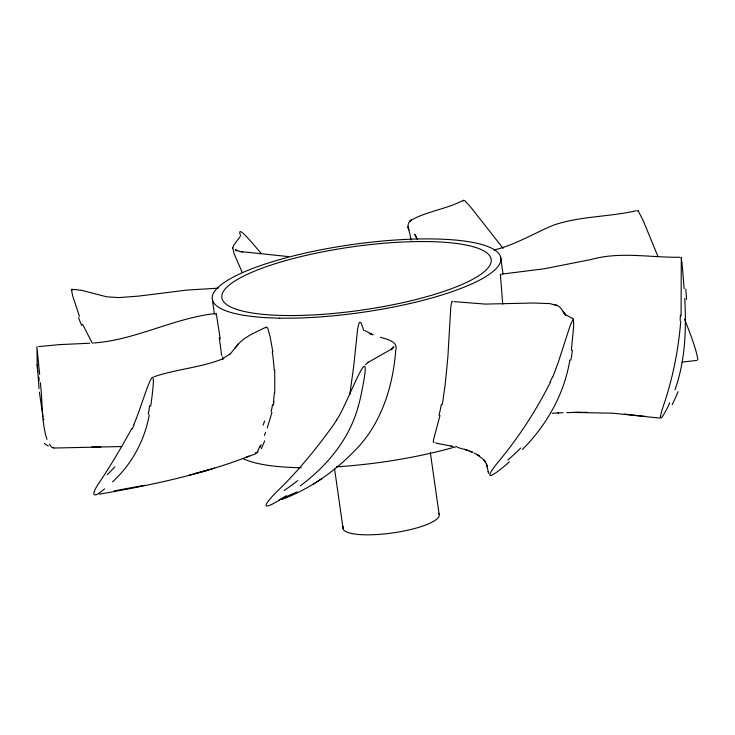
<?xml version="1.0" encoding="UTF-8"?>
<svg xmlns="http://www.w3.org/2000/svg" width="735" height="735" viewBox="0 0 735 735"><rect width="100%" height="100%" fill="white"/><g stroke="black" fill="none" stroke-linecap="round" stroke-linejoin="round"><path stroke-width="1.1" d="M681.097 315.829L681.29 257.195L682.328 266.327M274.771 392.959L274.715 369.971M680.748 321.149C678.405 350.43 672.571 379.361 662.97 407.144C655.501 430.388 666.388 410.58 669.76 402.798M232.774 248.017L233.794 245.187L239.895 236.826M571.371 350.126L573.723 325.715L573.41 318.678L570.314 325.155L558.242 362.41L552.793 377.009M150.721 406.179C160.239 338.596 141.478 408.807 133.724 424.545M273.953 401.301L273.392 405.123M349.759 394.768L353.719 366.25L357.66 328.527L359.194 322.748L359.929 322.187L360.958 322.922A6.422 6.238 -3.8 0 1 361.308 323.492L363.733 330.484M442.332 404.48L445.189 384.46L447.872 357.109L450.794 307.019L451.685 302.03L452.227 301.378L452.953 301.883M569.864 359.948C564.324 394.024 546.693 425.225 522.401 449.462M149.251 414.889C144.676 440.476 131.74 464.373 112.492 481.866M271.941 412.5L267.237 427.963M439.989 415.541L433.558 439.668L433.31 442.268L434.247 442.213M358.377 405.913C349.695 438.74 327.158 465.972 300.248 485.853M674.996 389.734C685.387 360.582 686.416 329.096 684.735 298.483M265.62 432.272L264.38 435.442M265.877 327.939L266.539 326.937L267.485 327.847A6.422 4.704 66.6 0 1 267.779 328.453L270.076 336.474L272.832 351.799M259.933 446.2L257.737 451.005M550.405 382.255C535.843 411.049 518.212 438.17 497.457 462.903C478.044 487.47 500.517 470.014 509.474 461.755M131.767 428.615C121.183 447.762 110.158 466.651 97.801 484.723C89.624 497.687 94.98 497.457 104.581 488.803M257.222 452.007L255.982 453.734L255.569 452.576M336.621 419.942C347.223 405.545 376.338 322.665 360.71 396.542A139.962 136.049 19.4 0 1 358.377 405.913M391.672 349.888L393.868 346.736L390.147 349.869L368.125 362.373M222.337 359.029L230.542 353.59L238.526 343.741L243.478 339.221L250.552 334.728L265.666 327.323M234.998 348.206L238.526 343.741M230.542 353.59L229.338 354.683M365.497 364.578L368.345 362.208M281.588 499.598C308.838 489.326 333.221 472.678 353.526 451.878C380.794 425.464 392.839 387.584 395.733 350.558C398.618 341.086 386.353 339.34 380.491 337.236M286.264 495.721C273.172 504.504 254.42 514.987 275.643 492.817C297.289 472.164 316.206 448.984 333.598 424.701A116.589 112.28 48.7 0 0 336.685 419.979M313.34 484.2L321.811 478.724M462.683 200.646C446.411 209.043 427.586 211.202 411.499 219.921C407.953 221.851 407.19 226.288 408.688 229.844L408.164 226.766L411.223 240.079M279.199 499.791L297.013 491.926M222.475 358.974C200.471 367.675 176.354 369.108 153.992 376.752M49.429 444.225C50.182 445.263 52.801 449.416 53.765 447.321M249.174 456.15C200.986 474.847 150.197 485.32 99.418 494.177M246.298 457.179L255.357 453.954M493.874 250.01C515.134 245.04 533.693 233.362 553.63 225.094C580.319 216.081 609.03 216.99 636.354 210.734M208.216 469.968L188.279 475.462M214.629 468.094L195.032 473.634M214.675 313.643C173.037 318.374 135.405 340.075 93.575 342.988M114.182 490.851L144.74 485.256M38.67 346.598L59.434 344.623L89.716 343.227M696.89 360.398L682.135 362.098M501.757 274.109L544.378 268.771L591.069 259.51C620.239 251.306 650.144 257.673 679.746 257.259M552.27 413.254L558.664 412.923M121.551 446.549L53.434 448.047M557.764 412.96L563.157 412.73M218.24 288.166L186.993 290.077L138.603 296.104L119.061 297.592L106.86 296.857L81.649 290.343M566.731 412.611L580.622 412.326M587.384 412.344L573.769 412.427L612.806 413.199L659.607 418.077M91.875 446.972L100.814 446.926M72.747 289.296L81.824 290.371M624.281 414.053L645.642 416.469M454.294 301.635L485.256 304.088L533.353 303.013L550.028 303.619L558.334 305.971L560.483 307.781L565.647 314.828L572.657 318.457M242.642 251.986L240.244 251.535L288.322 256.579M451.547 446.163L435.68 443.04M450.95 446.035L452.907 446.439M457.418 447.422L467.12 450.151M240.483 251.581L235.393 249.845L236.936 250.92L235.981 250.12M465.393 449.581L464.52 449.305L472.614 452.301L469.601 451.051M466.284 449.866L467.974 450.445M555.008 304.566L556.919 305.236M372.075 334.434L369.485 333.378L372.967 334.765M372.875 334.728L364.762 330.511M474.047 452.971L479.128 455.81L476.767 454.368M477.833 455.02L483.869 459.908L483.511 459.513M261.127 253.088C260.842 253.906 234.373 219.646 240.694 235.999M503.153 248.384L470.207 206.507L464.887 200.839L463.601 200.168L463.326 201.124M483.584 459.595L485.449 462.03C482.482 457.694 488.251 465.779 487.333 467.221M72.471 290.169L71.323 289.25L72.664 295.874L79.481 316.399M92.362 343.309L82.577 324.31M416.699 237.965L414.715 234.373L417.232 239.197M697.882 359.755C696.247 348.473 689.255 331.457 684.579 319.091M242.302 272.612L234.07 253.639L232.774 247.915M657.954 256.469L643.217 220.629L637.952 210.394L637.861 211.267M46.985 439.374C41.068 421.146 42.722 401.457 40.324 382.659M486.313 463.721L488.656 473.395M488.123 471.512L488.389 472.532M43.54 418.932L43.778 419.906M43.062 416.883L39.359 392.178M220.261 338.826L216.503 315.122A6.422 0.974 79.6 0 0 216.366 314.461L216.035 313.386L216.035 314.947M500.59 256.974L503.016 273.971M430.333 452.475L439.144 514.426M334.609 469.114L343.107 528.805M212.47 300.119L214.399 313.744M222.668 356.852L222.99 359.479M39.653 374.528L36.915 346.846L37.145 362.493L39.038 388.659M682.411 267.218L684.129 288.653M502.685 304.115L500.37 274.247L500.636 274.881A6.422 1.185 84.7 0 1 500.755 275.423M81.695 325.531A139.962 79.518 -86.6 0 1 78.498 317.575M39.175 380.702A116.589 3.776 87.3 0 1 38.891 377.092M48.345 446.007A260.401 66.407 -58.3 0 1 44.403 443.462M37.026 364.735A139.962 9.803 82.5 0 1 37.706 372.167M219.269 337.815A193.902 31.201 79.7 0 1 221.639 355.418M134.082 425.014A116.589 70.128 77.6 0 1 132.098 429.075M114.88 466.808A260.401 77.699 -67.5 0 1 107.246 474.663M149.655 405.61A139.962 94.944 71.1 0 1 148.259 414.255M257.985 451.575A51.634 23.355 82.7 0 1 257.452 452.558M261.191 444.703A181.83 42.786 -80.2 0 1 259.997 447.468M264.701 440.798A216.136 49.41 -79.8 0 1 261.311 448.8M264.572 420.971A187.783 65.773 -86.5 0 1 263.102 425.216M272.529 404.544A101.706 63.403 74.8 0 1 271.142 411.866M274.357 392.775A130.701 88.319 70.9 0 1 273.549 401.089M272.272 351.771A193.902 143.38 66.5 0 1 274.173 369.88M297.804 480.58A260.401 200.977 -62.4 0 1 284.28 490.438M552.472 376.844A116.589 102.973 -82.3 0 1 550.102 382.081M520.757 448.001A260.401 245.747 -2.8 0 1 507.821 460.073M572.39 350.237A139.962 113.897 -81.1 0 1 570.865 360.141M441.367 404.323A192.726 182.234 -69.6 0 1 439.025 415.33M680.408 315.214A116.589 46.544 82.6 0 1 680.077 320.478M678.019 391.7A260.401 191.054 47.9 0 1 672.194 404.581M685.838 289.094A139.962 38.854 84.3 0 1 686.462 299.365M456.812 446.476A145.732 34.269 -8.1 0 1 336.308 466.835M301.194 467.736A145.732 34.269 -8.1 0 1 243.46 458.824M438.575 513.324A48.574 11.42 -8.1 0 1 391.838 533.05A48.574 11.42 -8.1 0 1 343.465 526.435M410.13 221.005L411.453 219.967L410.13 221.005M565.922 315.388L563.175 311.888L565.922 315.388M284.849 315.508A136.021 31.982 -8.1 0 0 491.173 261.669A136.021 31.982 -8.1 0 0 293.577 258.454A136.021 31.982 -8.1 0 0 284.849 315.508M279.732 318.154A145.732 34.269 -8.1 0 0 500.792 260.466A145.732 34.269 -8.1 0 0 289.075 257.02A145.732 34.269 -8.1 0 0 279.732 318.154"/></g></svg>
